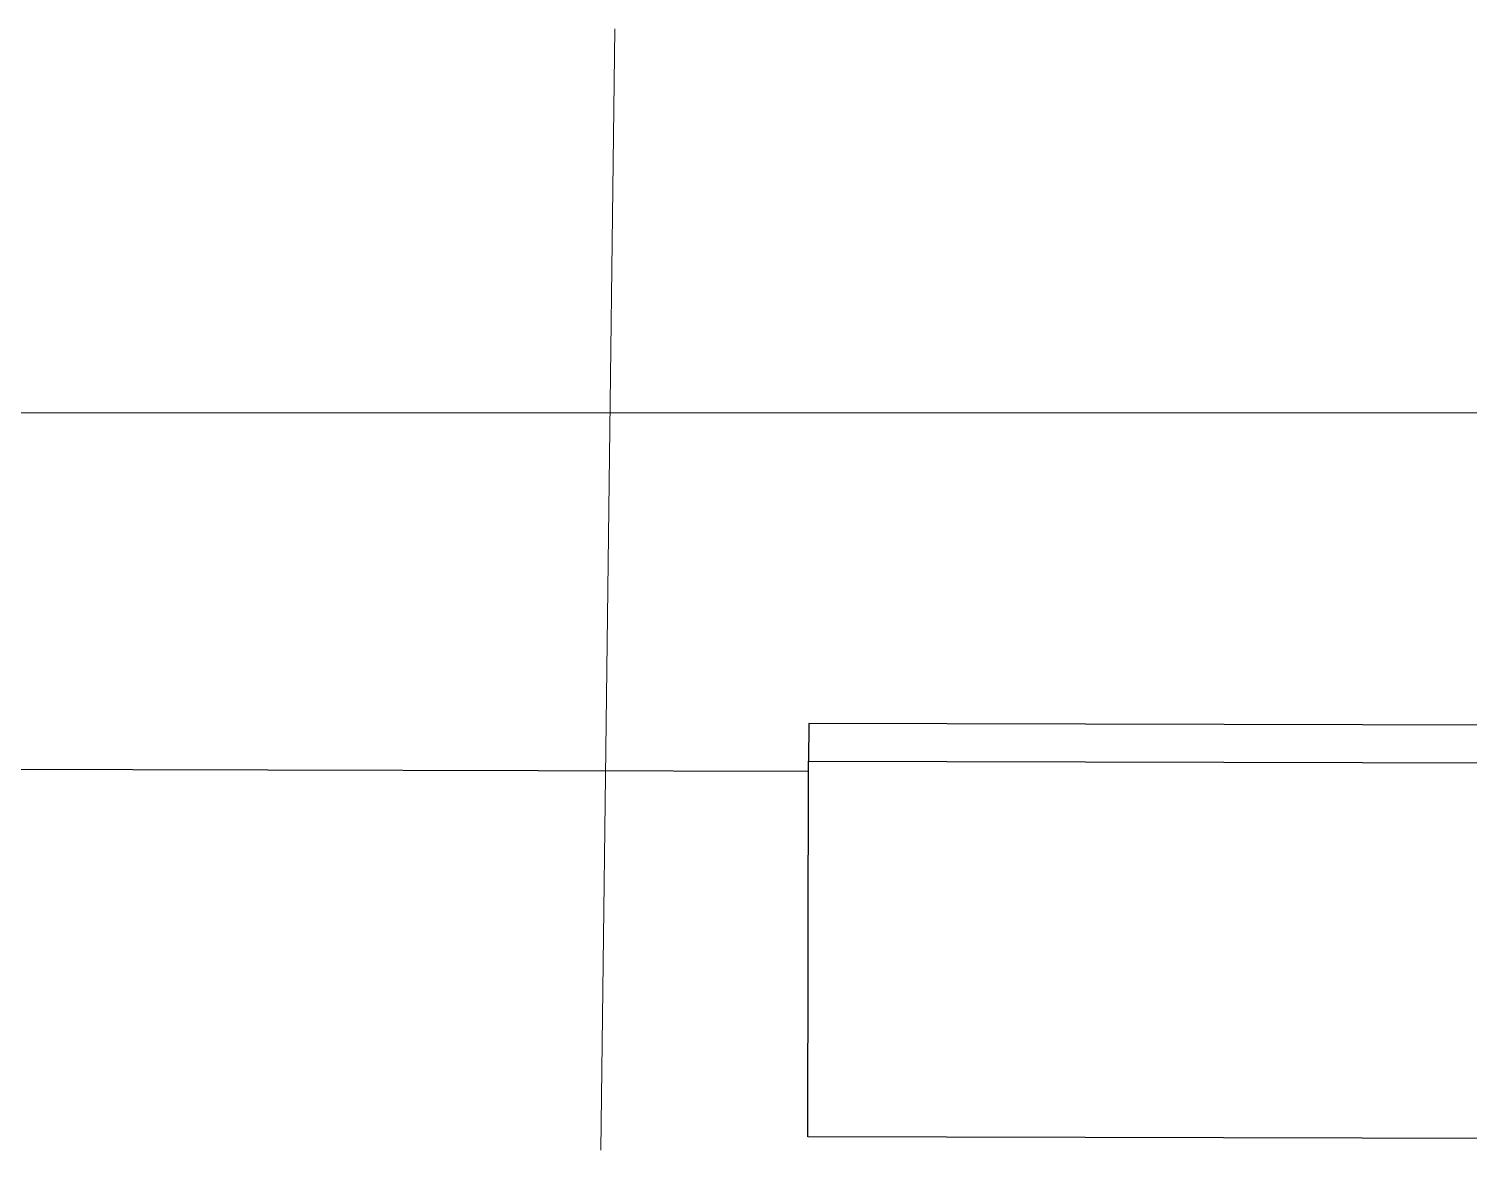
# Paper-space layout 'office1 floor1' of a CAD drawing. Header units: inches. Extents: x 0.3 to 10.8, y 1.4 to 4.2.
# Drawn here: x 0.4489 to 0.6081, y 2.9324 to 3.0563 of the extents above; entities that cross this region are included whole.
import ezdxf

# ---------------------------------------------------------------- set-up
doc = ezdxf.new("R2010")
doc.units = ezdxf.units.IN
doc.header["$MEASUREMENT"] = 0
doc.layers.get('0').update_dxf_attribs({"lineweight": 0})
doc.layers.add('WALL 1 100', color=250, linetype='Continuous', lineweight=9)
doc.layers.add('провода', color=1, linetype='Continuous', lineweight=5)

psp = doc.layouts.new('office1 floor1')

# ---------------------------------------------------------------- linework, layer by layer
at = {"color": 7, "linetype": 'ByBlock', "lineweight": -2}
for p, q in [((0.53508, 2.97955), (0.53507, 2.9754)), ((0.74264, 2.97905), (0.53508, 2.97955)), ((0.41508, 2.97458), (0.53507, 2.97429)), ((0.53497, 2.93389), (0.53507, 2.9754)), ((0.53507, 2.9754), (0.74263, 2.9749)), ((0.74252, 2.93339), (0.53497, 2.93389))]:
    psp.add_line(p, q, dxfattribs=at)
at = {"layer": 'WALL 1 100', "color": 0}
psp.add_line((0.31925, 3.01385), (3.91924, 3.01385), dxfattribs=at)
at = {"layer": 'провода', "color": 1}
psp.add_line((0.51212, 2.93241), (0.51367, 3.05629), dxfattribs=at)

doc.saveas('drawing.dxf')
